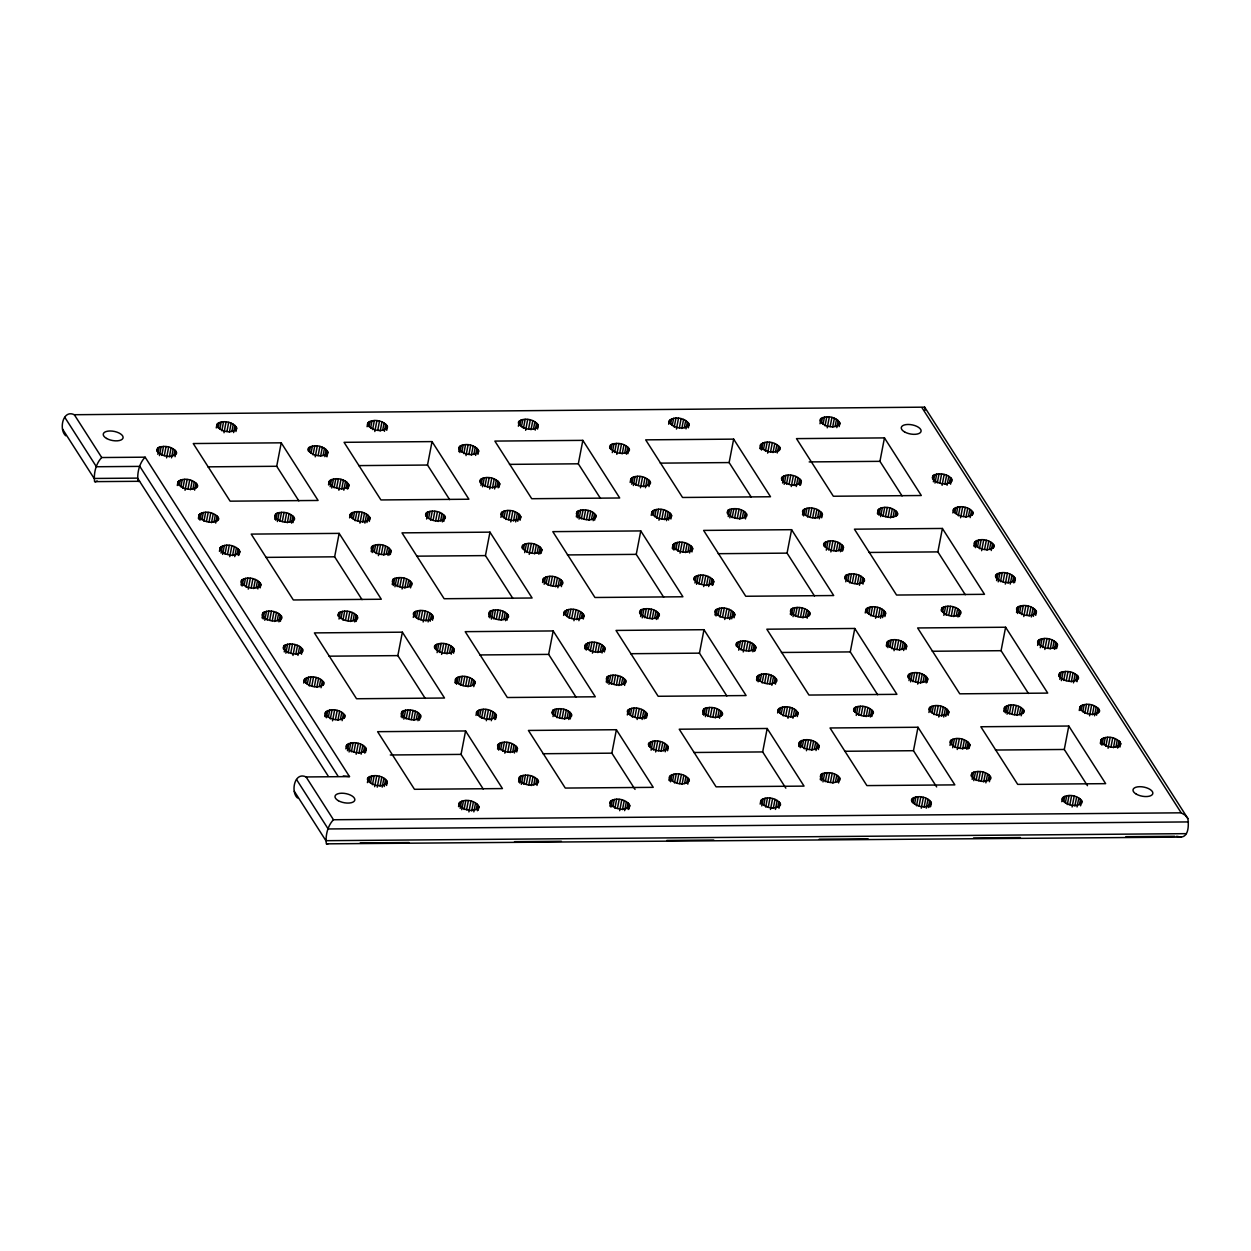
<?xml version="1.0" encoding="UTF-8"?>
<svg xmlns="http://www.w3.org/2000/svg" width="1251" height="1251" viewBox="0 0 1251 1251"><rect width="100%" height="100%" fill="white"/><g stroke="black" fill="none" stroke-linecap="round" stroke-linejoin="round"><path stroke-width="1.5" d="M1187.887 818.561L1185.229 815.23L1181.179 812.822L333.47 819.749C327.543 825.754 325.276 835.965 326.339 843.846L1181.007 837.107C1189.06 836.434 1188.7 824.565 1187.887 818.561L924.661 407.154L74.325 414.722C62.613 409.093 58.75 429.875 65.771 435.77M139.58 481.291L94.591 481.635C93.528 473.738 95.795 463.542 101.722 457.538L145.132 457.178L349.498 776.59L306.088 776.949C294.376 771.304 290.498 792.102 297.519 797.982M925.099 410.312L924.661 407.154M178.002 481.885L177.814 483.089C181.129 489.313 192.247 491.534 197.486 486.686L197.658 485.497C194.343 479.258 183.24 477.038 178.002 481.885L177.298 485.497M199.065 514.818L198.893 516.022C202.209 522.246 213.311 524.466 218.55 519.618L218.737 518.43C215.422 512.191 204.304 509.97 199.065 514.818L198.377 518.43M216.97 424.324L216.783 425.528C220.098 431.751 231.216 433.972 236.455 429.124L236.627 427.936C233.311 421.696 222.193 419.476 216.97 424.324L216.267 427.936M220.129 547.75L219.957 548.939C223.272 555.178 234.375 557.399 239.613 552.551L239.801 551.347C236.486 545.123 225.368 542.903 220.129 547.75L219.441 551.347M260.865 584.28L260.693 585.484C255.454 590.331 244.336 588.111 241.021 581.871L241.208 580.667C246.431 575.82 257.55 578.04 260.865 584.28L260.177 587.892M327.84 452.002L327.653 453.206C322.414 458.054 311.311 455.833 307.996 449.594L308.168 448.405C313.407 443.558 324.525 445.778 327.84 452.002L326.964 456.818M329.232 481.338L329.06 482.526C332.375 488.766 343.478 490.986 348.716 486.139L348.904 484.935C345.589 478.711 334.47 476.49 329.232 481.338L328.544 484.935M304.4 679.465L304.228 680.653C307.543 686.893 318.661 689.113 323.9 684.266L324.072 683.062C320.756 676.838 309.638 674.617 304.4 679.465L303.712 683.062M350.311 514.255L350.124 515.459C353.439 521.698 364.557 523.919 369.796 519.071L369.968 517.867C366.652 511.628 355.534 509.407 350.311 514.255L349.608 517.867M367.778 423.088L367.591 424.292C370.906 430.516 382.024 432.737 387.263 427.889L387.435 426.7C384.12 420.461 373.001 418.241 367.778 423.088L367.075 426.7M325.479 712.382L325.291 713.586C328.606 719.825 339.725 722.046 344.963 717.198L345.135 715.994C341.82 709.755 330.717 707.534 325.479 712.382L324.775 715.994M346.543 745.315L346.371 746.519C349.686 752.742 360.788 754.963 366.027 750.131L366.215 748.927C362.899 742.687 351.781 740.467 346.543 745.315L345.855 748.927M391.031 550.8L390.859 551.988C385.621 556.836 374.502 554.615 371.187 548.391L371.375 547.187C376.614 542.34 387.716 544.56 391.031 550.8L390.343 554.396M387.278 781.859L387.091 783.048C381.852 787.895 370.749 785.675 367.434 779.451L367.606 778.247C372.845 773.399 383.963 775.62 387.278 781.859L386.575 785.456M433.174 616.649L433.002 617.853C427.764 622.701 416.646 620.48 413.33 614.241L413.502 613.053C418.741 608.205 429.859 610.425 433.174 616.649L432.486 620.261M478.633 450.782L478.461 451.971C473.222 456.818 462.104 454.598 458.789 448.374L458.976 447.17C464.215 442.322 475.317 444.543 478.633 450.782L477.945 454.379M454.238 649.582L454.066 650.786C448.828 655.633 437.709 653.413 434.394 647.174L434.582 645.969C439.82 641.122 450.923 643.342 454.238 649.582L453.55 653.194M455.645 678.902L455.473 680.106C458.789 686.33 469.891 688.55 475.13 683.703L475.317 682.514C472.002 676.275 460.884 674.054 455.645 678.902L454.957 682.514M499.712 483.699L499.524 484.903C494.286 489.751 483.183 487.53 479.868 481.291L480.04 480.103C485.279 475.255 496.397 477.475 499.712 483.699L499.008 487.311M459.242 803.001L459.07 804.205C462.385 810.429 473.504 812.65 478.726 807.802L478.914 806.614C475.599 800.374 464.481 798.154 459.242 803.001L458.554 806.614M476.709 711.835L476.537 713.039C479.852 719.262 490.955 721.483 496.194 716.635L496.381 715.447C493.066 709.208 481.948 706.987 476.709 711.835L476.021 715.431M520.776 516.632L520.604 517.836C515.365 522.683 504.247 520.463 500.932 514.224L501.104 513.035C506.342 508.187 517.461 510.408 520.776 516.632L520.088 520.244M538.243 425.465L538.055 426.669C532.832 431.517 521.714 429.296 518.399 423.057L518.571 421.853C523.809 417.005 534.928 419.226 538.243 425.465L537.555 429.077M541.839 549.564L541.667 550.768C536.429 555.616 525.311 553.395 521.995 547.156L522.183 545.952C527.422 541.104 538.524 543.325 541.839 549.564L541.151 553.177M517.445 748.364L517.273 749.568C512.034 754.416 500.916 752.195 497.601 745.956L497.789 744.767C503.011 739.92 514.13 742.14 517.445 748.364L516.757 751.976M543.247 578.885L543.075 580.089C546.39 586.312 557.493 588.533 562.731 583.685L562.919 582.497C559.604 576.258 548.485 574.037 543.247 578.885L542.559 582.497M564.31 611.817L564.138 613.006C567.454 619.245 578.572 621.466 583.795 616.618L583.982 615.414C580.667 609.19 569.549 606.97 564.31 611.817L563.622 615.414M585.39 644.75L585.202 645.938C588.517 652.178 599.636 654.398 604.874 649.55L605.046 648.346C601.731 642.123 590.628 639.902 585.39 644.75L584.686 648.346M630.848 478.867L630.676 480.071C633.991 486.295 645.094 488.515 650.332 483.668L650.52 482.479C647.205 476.24 636.087 474.02 630.848 478.867L630.16 482.479M651.912 511.8L651.74 512.988C655.055 519.228 666.173 521.448 671.396 516.6L671.584 515.396C668.269 509.173 657.15 506.952 651.912 511.8L651.224 515.396M669.379 420.633L669.207 421.822C672.522 428.061 683.64 430.281 688.863 425.434L689.051 424.23C685.736 418.006 674.617 415.785 669.379 420.633L668.691 424.23M629.722 805.378L629.534 806.582C624.296 811.43 613.193 809.209 609.878 802.97L610.05 801.766C615.289 796.918 626.407 799.139 629.722 805.378L629.018 808.99M647.189 714.212L647.002 715.4C641.763 720.248 630.66 718.027 627.345 711.803L627.517 710.599C632.756 705.752 643.874 707.972 647.189 714.212L646.486 717.808M672.991 544.717L672.803 545.921C676.119 552.16 687.237 554.381 692.475 549.533L692.647 548.329C689.332 542.105 678.23 539.885 672.991 544.717L672.287 548.329M668.253 747.128L668.081 748.333C662.842 753.18 651.724 750.96 648.409 744.72L648.581 743.532C653.82 738.684 664.938 740.905 668.253 747.128L667.565 750.741M669.66 776.464L669.473 777.653C672.788 783.892 683.906 786.113 689.145 781.265L689.317 780.061C686.001 773.837 674.899 771.617 669.66 776.464L668.957 780.061M713.727 581.262L713.539 582.466C708.301 587.313 697.182 585.077 693.867 578.853L694.055 577.649C699.293 572.802 710.412 575.022 713.727 581.262L713.023 584.874M734.79 614.194L734.603 615.383C729.364 620.23 718.262 618.01 714.947 611.786L715.119 610.582C720.357 605.734 731.475 607.955 734.79 614.194L734.087 617.791M760.592 444.699L760.405 445.903C763.72 452.143 774.838 454.363 780.077 449.516L780.249 448.311C776.934 442.088 765.831 439.852 760.592 444.699L759.889 448.311M755.854 647.111L755.682 648.315C750.444 653.163 739.325 650.942 736.01 644.703L736.198 643.514C741.421 638.667 752.539 640.887 755.854 647.111L755.166 650.723M757.262 676.447L757.074 677.635C760.389 683.875 771.507 686.095 776.746 681.248L776.918 680.044C773.603 673.82 762.5 671.599 757.262 676.447L756.558 680.044M801.328 481.244L801.14 482.448C795.902 487.28 784.799 485.06 781.484 478.836L781.656 477.632C786.895 472.784 798.013 475.005 801.328 481.244L800.624 484.841M760.858 800.531L760.686 801.735C764.001 807.974 775.104 810.195 780.343 805.347L780.53 804.143C777.215 797.919 766.097 795.699 760.858 800.531L760.17 804.143M778.325 709.364L778.153 710.568C781.468 716.807 792.571 719.028 797.81 714.18L797.997 712.976C794.682 706.737 783.564 704.516 778.325 709.364L777.637 712.976M822.392 514.177L822.204 515.365C816.981 520.213 805.863 517.992 802.548 511.768L802.72 510.564C807.958 505.717 819.077 507.937 822.392 514.177L821.688 517.773M839.859 422.994L839.671 424.198C834.433 429.046 823.33 426.826 820.015 420.586L820.187 419.398C825.425 414.55 836.544 416.771 839.859 422.994L839.155 426.607M799.389 742.296L799.217 743.501C802.532 749.724 813.65 751.945 818.873 747.097L819.061 745.909C815.746 739.669 804.628 737.449 799.389 742.296L798.701 745.909M843.455 547.094L843.283 548.298C838.045 553.145 826.927 550.925 823.611 544.685L823.799 543.497C829.022 538.649 840.14 540.87 843.455 547.094L842.767 550.706M878.124 509.955L877.952 511.143C881.267 517.382 892.37 519.603 897.608 514.755L897.796 513.551C894.481 507.327 883.362 505.107 878.124 509.955L877.436 513.551M865.927 609.346L865.755 610.551C869.07 616.774 880.172 618.995 885.411 614.163L885.599 612.959C882.283 606.719 871.165 604.499 865.927 609.346L865.239 612.959M886.99 642.279L886.818 643.483C890.133 649.707 901.252 651.927 906.49 647.08L906.662 645.891C903.347 639.652 892.229 637.431 886.99 642.279L886.302 645.891M927.726 678.808L927.554 680.012C922.315 684.86 911.197 682.639 907.882 676.4L908.07 675.212C913.308 670.364 924.411 672.585 927.726 678.808L927.038 682.42M953.528 509.329L953.356 510.533C956.671 516.757 967.774 518.977 973.012 514.13L973.2 512.941C969.885 506.702 958.766 504.481 953.528 509.329L952.84 512.941M931.338 802.907L931.151 804.112C925.912 808.959 914.809 806.739 911.494 800.499L911.666 799.311C916.905 794.463 928.023 796.684 931.338 802.907L930.635 806.52M948.805 711.741L948.618 712.945C943.379 717.793 932.276 715.572 928.961 709.333L929.133 708.129C934.372 703.297 945.49 705.517 948.805 711.741L948.102 715.353M974.607 542.262L974.42 543.466C977.735 549.689 988.853 551.91 994.092 547.062L994.264 545.874C990.948 539.634 979.83 537.414 974.607 542.262L973.903 545.874M969.869 744.673L969.681 745.877C964.443 750.725 953.34 748.489 950.025 742.265L950.197 741.061C955.436 736.213 966.554 738.434 969.869 744.673L969.165 748.286M1015.327 578.791L1015.155 579.995C1009.917 584.842 998.798 582.622 995.483 576.383L995.671 575.194C1000.909 570.347 1012.012 572.567 1015.327 578.791L1014.639 582.403M1004.537 707.519L1004.35 708.723C1007.665 714.947 1018.783 717.167 1024.022 712.319L1024.209 711.131C1020.894 704.892 1009.776 702.671 1004.537 707.519L1003.849 711.131M1036.407 611.723L1036.219 612.927C1030.98 617.775 1019.878 615.555 1016.563 609.315L1016.735 608.111C1021.973 603.263 1033.091 605.484 1036.407 611.723L1035.703 615.336M1057.47 644.656L1057.283 645.844C1052.06 650.692 1040.941 648.471 1037.626 642.248L1037.798 641.044C1043.037 636.196 1054.155 638.417 1057.47 644.656L1056.767 648.253M1062.474 798.075L1062.302 799.28C1065.617 805.503 1076.72 807.724 1081.959 802.876L1082.146 801.688C1078.831 795.448 1067.713 793.228 1062.474 798.075L1061.786 801.688M1079.941 706.909L1079.754 708.097C1083.069 714.337 1094.187 716.557 1099.426 711.71L1099.598 710.505C1096.283 704.282 1085.18 702.061 1079.941 706.909L1079.253 710.505M1101.005 739.826L1100.833 741.03C1104.148 747.269 1115.251 749.49 1120.489 744.642L1120.677 743.438C1117.362 737.214 1106.244 734.978 1101.005 739.826L1100.317 743.438M157.079 451.533L157.767 447.921C163.693 444.934 173.342 446.388 176.594 452.565L176.422 453.769C171.184 458.617 160.065 456.396 156.75 450.157L157.767 447.921M157.829 454.332L159.221 447.123M159.44 455.63L161.176 446.607M161.77 455.442L163.506 446.419M164.319 455.583L166.055 446.576M166.571 457.866L168.65 447.045M169.37 456.834L171.106 447.811M171.512 457.835L173.248 448.828M173.92 455.427L174.952 450.016M175.062 456.693L176.094 451.283M178.142 484.465L178.846 480.853M179.253 485.466L180.285 480.056M180.863 486.748L182.255 479.54M182.849 488.375L184.585 479.352M185.039 490.314L187.134 479.493M187.978 488.985L189.714 479.977M190.433 489.766L192.169 480.744M192.935 488.969L194.327 481.76M194.64 490.157L196.032 482.933M196.47 487.827L197.173 484.215M198.862 519.196L199.91 513.786M217.111 426.888L217.815 423.291M199.972 520.197L201.364 512.973M218.221 427.889L219.253 422.478M201.927 519.681L203.319 512.472M219.832 429.187L221.208 421.978M203.913 521.292L205.649 512.284M221.818 430.797L223.554 421.79M206.462 521.448L208.198 512.425M224.007 432.752L226.087 421.931M209.042 521.917L210.778 512.91M226.947 431.423L228.683 422.416M211.497 522.683L213.233 513.676M229.402 432.189L231.138 423.182M213.999 521.902L215.391 514.677M231.904 431.407L233.296 424.183M215.704 523.074L217.095 515.865M233.609 432.58L235 425.371M217.533 520.744L218.237 517.148M235.438 430.25L236.126 426.654M235.939 431.532L236.627 427.936M220.285 550.315L220.974 546.703M221.036 553.13L222.428 545.905M222.647 554.412L224.382 545.389M224.977 554.224L226.712 545.201M227.526 554.381L229.261 545.358M229.762 556.648L231.857 545.827M232.577 555.616L234.312 546.593M234.719 556.632L236.455 547.61M237.127 554.209L238.159 548.798M238.253 555.475L239.301 550.065M239.097 554.959L239.801 551.347M241.005 585.046L242.053 579.635M242.1 586.047L243.492 578.838M244.07 585.546L245.446 578.322M246.056 587.157L247.792 578.134M248.245 589.112L250.325 578.29M251.185 587.782L252.921 578.76M298.833 500.853L276.706 466.279L281.225 442.823L193.248 443.542L230.121 501.166L318.098 500.463L281.225 442.823M253.64 588.549L255.376 579.526M256.142 587.751L257.534 580.542M257.847 588.94L259.238 581.731M259.676 586.61L260.364 582.997M274.704 519.243L275.752 513.848C281.663 510.846 291.327 512.3 294.564 518.477L294.392 519.681C289.153 524.529 278.035 522.308 274.72 516.069L275.752 513.848M275.799 520.26L277.19 513.035M277.409 521.542L279.145 512.535M279.755 521.354L281.491 512.347M262.069 617.978L263.117 612.568C269.028 609.581 278.692 611.035 281.928 617.212L281.756 618.401C276.518 623.248 265.4 621.028 262.084 614.804L263.117 612.568M263.179 618.979L264.571 611.77M282.288 521.511L284.024 512.488M264.79 620.277L266.526 611.254M284.884 521.98L286.62 512.957M267.12 620.089L268.856 611.067M287.339 522.746L289.075 513.739M269.669 620.23L271.404 611.207M289.841 521.948L291.233 514.74M272.249 620.699L273.985 611.692M291.546 523.137L292.937 515.928M293.031 522.605L294.063 517.195M274.704 621.481L276.44 612.458M308.325 450.97L309.013 447.373M309.419 451.971L310.467 446.56M277.206 620.684L278.598 613.475M311.03 453.269L312.422 446.06M278.91 621.872L280.302 614.648M280.396 621.34L281.444 615.93M313.016 454.879L314.752 445.872M315.221 456.834L317.301 446.013M318.145 455.505L319.881 446.482M283.492 649.097L284.18 645.5C290.107 642.514 299.755 643.952 303.008 650.145L302.82 651.333C297.582 656.181 286.479 653.96 283.164 647.737L284.18 645.5M320.6 456.271L322.336 447.264M284.243 651.912L285.635 644.687M323.102 455.489L324.494 448.265M285.853 653.194L287.589 644.187M324.807 456.662L326.198 449.453M288.183 653.006L289.919 643.999M326.292 456.146L327.34 450.735M290.732 653.163L292.468 644.14M292.969 655.446L295.064 644.625M295.768 654.398L297.519 645.391M329.388 483.902L330.076 480.29M330.139 486.702L331.531 479.493M297.926 655.415L299.661 646.392M331.75 487.999L333.485 478.977M300.318 652.991L301.366 647.58M301.46 654.273L302.507 648.862M334.08 487.812L335.815 478.789M336.628 487.953L338.364 478.945M338.865 490.236L340.96 479.414M304.556 682.03L305.244 678.417M341.679 489.204L343.415 480.181M305.651 683.03L306.698 677.62M343.822 490.22L345.557 481.197M307.261 684.328L308.653 677.119M346.23 487.796L347.262 482.386M309.247 685.939L310.983 676.916M347.356 489.063L348.404 483.652M362.039 599.636L334.642 556.82L339.162 533.379L251.201 534.099L293.328 599.964L381.305 599.245L339.162 533.379M348.2 488.547L348.904 484.935M311.796 686.095L313.532 677.072M314.392 686.564L316.128 677.542M316.847 687.331L318.583 678.308M350.452 516.835L351.156 513.223M367.919 425.668L368.607 422.056M351.562 517.836L352.594 512.425M369.029 426.669L370.061 421.259M319.349 686.533L320.725 679.324M353.173 519.118L354.549 511.909M370.64 427.951L372.016 420.743M321.054 687.722L322.43 680.513M322.883 685.392L323.571 681.779M372.61 429.578L374.346 420.555M355.143 520.744L356.895 511.722M338.255 616.227L338.943 612.63C344.869 609.644 354.518 611.082 357.77 617.275L357.598 618.463C352.36 623.311 341.242 621.09 337.926 614.866L338.943 612.63M357.692 520.885L359.428 511.878M374.815 431.517L376.895 420.696M339.005 619.042L340.397 611.833M340.96 618.526L342.352 611.317M359.944 523.168L362.024 512.347M377.755 430.188L379.491 421.18M342.946 620.136L344.682 611.129M325.276 716.76L326.323 711.35M362.743 522.136L364.479 513.113M380.21 430.97L381.946 421.947M326.386 717.761L327.762 710.552M345.495 620.293L347.231 611.27M364.901 523.137L366.637 514.13M382.712 430.172L384.088 422.963M328.341 717.261L329.732 710.036M348.091 620.762L349.827 611.755M366.95 522.527L368.341 515.303M384.417 431.36L385.793 424.136M330.327 718.872L332.062 709.849M368.779 520.197L369.467 516.585M386.246 429.015L386.934 425.418M369.28 521.479L369.968 517.867M386.747 430.297L387.435 426.7M350.546 621.528L352.282 612.521M332.516 720.826L334.611 710.005M353.048 620.746L354.424 613.522M335.456 719.497L337.191 710.474M354.752 621.919L356.128 614.71M356.238 621.403L357.27 615.992M337.911 720.263L339.647 711.24M371.172 551.566L372.219 546.155M372.282 552.567L373.674 545.358M340.413 719.466L341.804 712.257M374.237 552.051L375.628 544.842M342.117 720.654L343.509 713.445M343.947 718.324L344.651 714.712M376.223 553.661L377.958 544.654M378.412 555.616L380.507 544.795M381.352 554.287L383.087 545.28M346.699 747.895L347.387 744.282M383.807 555.069L385.543 546.046M347.45 750.694L348.841 743.485M386.309 554.271L387.701 547.062M349.06 751.992L350.796 742.969M388.013 555.46L389.405 548.235M351.39 751.804L353.126 742.781M389.499 554.928L390.547 549.517M353.939 751.945L355.675 742.922M356.175 754.228L358.255 743.407M358.974 753.196L360.71 744.173M392.235 584.498L393.283 579.088C399.21 576.101 408.858 577.54 412.111 583.717L411.923 584.921C406.684 589.768 395.582 587.548 392.267 581.324L393.283 579.088M393.346 585.499L394.737 578.275M361.132 754.197L362.868 745.189M394.956 586.782L396.692 577.774M363.525 751.773L364.573 746.362M364.666 753.055L365.714 747.645M397.286 586.594L399.022 577.587M365.511 752.523L366.215 748.927M399.835 586.75L401.571 577.727M402.071 589.018L404.167 578.197M449.641 499.618L427.514 465.044L432.033 441.603L344.056 442.322L380.929 499.947L468.906 499.227L432.033 441.603M367.419 782.626L368.451 777.215M404.871 587.986L406.606 578.978M368.857 781.812L369.905 776.418M407.373 587.204L408.764 579.979M370.468 783.11L371.86 775.901M409.421 586.578L410.469 581.168M372.454 784.721L374.19 775.714M410.563 587.861L411.61 582.45M425.246 698.418L397.849 655.618L402.369 632.177L314.392 632.897L356.535 698.746L444.512 698.027L402.369 632.177M425.856 516.21L426.544 512.613C432.471 509.626 442.119 511.065 445.372 517.257L445.2 518.446C439.961 523.293 428.843 521.073 425.528 514.849L426.544 512.613M374.659 786.676L376.739 775.855M426.607 519.024L427.998 511.815M428.577 518.508L429.953 511.299M377.239 787.16L379.334 776.339M430.547 520.119L432.283 511.112M380.054 786.113L381.79 777.106M413.315 617.415L414.347 612.005M433.096 520.275L434.832 511.252M414.753 616.618L415.801 611.207M382.196 787.129L383.932 778.106M416.364 617.916L417.756 610.691M384.245 786.504L385.636 779.295M435.692 520.744L437.428 511.737M386.09 784.174L386.778 780.577M418.35 619.526L420.086 610.504M438.147 521.511L439.883 512.503M401.118 716.823L402.15 711.412C408.076 708.426 417.725 709.88 420.977 716.057L420.789 717.261C415.567 722.108 404.448 719.888 401.133 713.649L402.15 711.412M420.899 619.667L422.635 610.66M402.212 717.824L403.604 710.615M440.649 520.729L442.041 513.504M403.823 719.122L405.559 710.099M423.151 621.95L425.231 611.129M442.354 521.902L443.73 514.693M443.839 521.386L444.871 515.975M406.153 718.934L407.889 709.911M425.95 620.918L427.686 611.895M458.773 451.548L459.821 446.138M408.702 719.075L410.437 710.068M459.883 452.549L461.275 445.34M428.092 621.935L429.828 612.912M461.838 452.033L463.23 444.824M411.298 719.56L413.033 710.537M430.156 621.309L431.532 614.1M431.986 618.979L432.674 615.367M463.824 453.644L465.56 444.637M413.753 720.326L415.488 711.303M466.029 455.599L468.109 444.777M416.239 719.528L417.631 712.319M468.953 454.269L470.689 445.262M417.943 720.717L419.335 713.492M419.429 720.185L420.477 714.774M471.408 455.036L473.144 446.028M434.722 648.55L435.426 644.937M435.833 649.55L436.865 644.14M473.91 454.254L475.302 447.029M437.099 652.647L438.835 643.624M475.615 455.427L477.006 448.218M477.444 453.097L478.148 449.5M439.429 652.459L441.165 643.436M441.619 654.414L443.714 643.593M444.558 653.085L446.294 644.062M447.014 653.851L448.749 644.828M480.196 482.667L480.884 479.07M480.947 485.482L482.339 478.257M449.516 653.053L450.907 645.844M482.558 486.764L484.293 477.757M451.22 654.242L452.612 647.017M453.05 651.912L453.753 648.299M484.888 486.576L486.623 477.569M487.437 486.733L489.172 477.71M489.673 489L491.768 478.179M492.487 487.968L494.223 478.961M455.442 683.281L456.49 677.87M456.552 684.281L457.944 677.072M494.63 488.985L496.366 479.962M458.507 683.765L459.899 676.556M497.038 486.561L498.07 481.15M498.164 487.827L499.212 482.433M460.493 685.392L462.229 676.369M512.847 598.4L485.451 555.6L489.97 532.144L401.993 532.863L444.136 598.729L532.113 598.009L489.97 532.144M463.042 685.532L464.778 676.51M465.622 686.001L467.358 676.994M468.077 686.783L469.813 677.761M500.916 517.398L501.948 511.987M518.383 426.231L519.415 420.821M502.37 516.6L503.402 511.19M519.822 425.434L520.869 420.023M470.579 685.986L471.971 678.777M503.965 517.898L505.357 510.674M521.432 426.716L522.824 419.507M472.628 685.36L473.676 679.95M523.418 428.342L525.154 419.32M473.769 686.643L474.817 681.232M505.951 519.509L507.687 510.486M483.183 788.974L461.056 754.4L465.575 730.959L377.599 731.679L414.472 789.303L502.449 788.583L465.575 730.959M488.719 616.806L489.751 611.395C495.677 608.408 505.326 609.862 508.578 616.039L508.391 617.243C503.168 622.075 492.05 619.855 488.734 613.631L489.751 611.395M525.623 430.297L527.703 419.476M489.813 617.806L491.205 610.597M508.5 519.65L510.236 510.643M491.424 619.104L493.16 610.081M528.563 428.968L530.299 419.945M510.752 521.933L512.832 511.112M493.754 618.917L495.49 609.894M513.551 520.901L515.287 511.878M531.018 429.734L532.754 420.711M459.398 805.581L460.087 801.969M476.866 714.399L477.554 710.803M477.96 715.4L479.008 709.989M496.303 619.057L498.039 610.035M460.149 808.381L461.541 801.172M515.693 521.917L517.429 512.894M533.52 428.937L534.896 421.728M461.76 809.678L463.495 800.656M479.571 716.698L480.963 709.489M535.225 430.125L536.601 422.901M498.899 619.526L500.635 610.519M517.758 521.292L519.134 514.083M537.054 427.795L537.742 424.183M519.587 518.962L520.275 515.349M464.09 809.475L465.825 800.468M481.557 718.309L483.293 709.301M501.354 620.308L503.09 611.286M466.639 809.632L468.374 800.609M484.106 718.465L485.841 709.442M503.856 619.511L505.232 612.302M468.89 811.915L470.97 801.093M486.342 720.732L488.437 709.927M505.56 620.699L506.936 613.475M507.046 620.168L508.078 614.757M471.69 810.883L473.425 801.86M489.157 719.7L490.892 710.693M522.324 548.532L523.027 544.92M523.434 549.533L524.466 544.122M473.832 811.883L475.568 802.876M491.299 720.717L493.035 711.694M524.701 552.629L526.436 543.606M476.24 809.46L477.272 804.049M493.707 718.293L494.739 712.882M477.382 810.742L478.414 805.331M494.833 719.575L495.881 714.165M527.031 552.442L528.766 543.419M478.21 810.21L478.914 806.614M495.677 719.044L496.381 715.447M529.22 554.396L531.315 543.575M532.16 553.067L533.896 544.044M534.615 553.833L536.351 544.81M497.585 749.13L498.633 743.72M498.68 750.131L500.072 742.922M537.117 553.036L538.509 545.827M500.65 749.63L502.026 742.406M538.821 554.224L540.213 547M540.307 553.693L541.355 548.282M502.621 751.241L504.372 742.218M504.825 753.196L506.905 742.375M507.765 751.867L509.501 742.844M510.22 752.633L511.956 743.61M543.403 581.449L544.091 577.853M544.154 584.264L545.545 577.055M512.722 751.835L514.114 744.626M546.108 583.748L547.5 576.539M514.427 753.024L515.819 745.815M516.256 750.694L516.944 747.082M548.094 585.359L549.83 576.351M550.643 585.515L552.379 576.492M553.223 585.984L554.959 576.977M600.449 498.383L578.322 463.808L582.841 440.368L494.864 441.087L531.738 498.711L619.714 497.992L582.841 440.368M555.679 586.75L557.414 577.743M518.649 782.063L519.697 776.652C525.608 773.665 535.272 775.12 538.509 781.296L538.337 782.5C533.098 787.348 521.98 785.128 518.665 778.888L519.697 776.652M519.759 783.063L521.151 775.855M557.837 587.767L559.572 578.76M521.37 784.361L523.106 775.339M560.229 585.343L561.277 579.932M561.371 586.625L562.418 581.215M523.7 784.174L525.436 775.151M576.054 697.182L548.657 654.382L553.177 630.942L465.2 631.661L507.343 697.511L595.304 696.791L553.177 630.942M576.32 516.788L577.352 511.378C583.279 508.391 592.927 509.845 596.18 516.022L596.008 517.21C590.769 522.058 579.651 519.837 576.336 513.614L577.352 511.378M526.249 784.314L527.985 775.307M577.415 517.789L578.806 510.58M579.025 519.087L580.761 510.064M528.829 784.799L530.565 775.776M581.355 518.899L583.091 509.876M531.284 785.565L533.02 776.543M564.467 614.382L565.155 610.785M583.904 519.04L585.64 510.017M565.561 615.383L566.609 609.972M533.786 784.768L535.178 777.559M567.172 616.68L568.564 609.472M586.5 519.509L588.236 510.502M535.835 784.142L536.882 778.747M536.976 785.425L538.024 780.014M569.158 618.291L570.894 609.284M588.955 520.291L590.691 511.268M552.27 713.789L552.958 710.177C558.884 707.19 568.533 708.645 571.785 714.821L571.598 716.025C566.359 720.873 555.256 718.653 551.941 712.413L552.958 710.177M571.707 618.447L573.443 609.425M553.02 716.588L554.412 709.38M591.457 519.493L592.833 512.284M554.975 716.088L556.367 708.864M573.943 620.715L576.039 609.894M593.162 520.682L594.538 513.457M594.647 520.15L595.679 514.74M556.961 717.699L558.697 708.676M576.758 619.683L578.494 610.676M609.925 448.515L610.629 444.903C616.54 441.916 626.204 443.37 629.441 449.547L629.269 450.751C624.03 455.599 612.912 453.362 609.597 447.139L610.629 444.903M611.035 449.516L612.067 444.105M559.51 717.839L561.246 708.832M578.9 620.699L580.636 611.676M612.302 452.612L614.038 443.589M581.308 618.275L582.34 612.865M562.106 718.324L563.841 709.301M582.794 617.744L583.482 614.147M614.632 452.424L616.368 443.401M583.279 619.026L583.982 615.414M564.561 719.09L566.296 710.068M616.821 454.363L618.917 443.558M567.047 718.293L568.439 711.084M619.761 453.034L621.497 444.027M568.752 719.481L570.143 712.272M570.237 718.95L571.285 713.539M622.216 453.816L623.952 444.793M585.187 649.113L586.234 643.702M586.281 650.113L587.673 642.905M624.718 453.018L626.11 445.809M588.251 649.613L589.628 642.389M626.423 454.207L627.814 446.982M627.908 453.675L628.956 448.265M590.237 651.224L591.973 642.201M592.427 653.178L594.506 642.357M595.367 651.849L597.102 642.826M597.822 652.615L599.557 643.593M631.004 481.432L631.692 477.835M631.755 484.246L633.147 477.038M600.324 651.818L601.715 644.609M633.366 485.529L635.101 476.522M602.028 653.006L603.42 645.797M603.858 650.676L604.546 647.064M635.696 485.341L637.431 476.334M604.358 651.959L605.046 648.346M638.245 485.497L639.98 476.475M640.481 487.781L642.576 476.959M643.28 486.733L645.016 477.726M606.25 682.045L607.298 676.635C613.209 673.648 622.873 675.102 626.11 681.279L625.938 682.483C620.699 687.331 609.581 685.11 606.266 678.871L607.298 676.635M607.361 683.046L608.752 675.837M645.438 487.749L647.174 478.726M608.971 684.344L610.707 675.321M647.83 485.325L648.878 479.915M648.972 486.608L650.02 481.197M611.301 684.156L613.037 675.133M663.655 597.165L636.259 554.365L640.778 530.924L552.801 531.644L594.944 597.493L682.921 596.774L640.778 530.924M613.85 684.297L615.586 675.29M616.43 684.782L618.166 675.759M618.885 685.548L620.621 676.525M669.535 423.198L670.223 419.585M652.068 514.364L652.756 510.768M653.163 515.365L654.21 509.955M670.63 424.198L671.678 418.788M621.387 684.75L622.779 677.542M654.773 516.663L656.165 509.454M672.24 425.496L673.632 418.272M623.436 684.125L624.484 678.714M624.577 685.407L625.625 679.997M656.759 518.274L658.495 509.266M674.226 427.107L675.962 418.084M635.039 789.397L611.864 753.165L616.383 729.724L528.407 730.443L565.28 788.067L653.241 787.348L616.383 729.724M639.871 613.772L640.559 610.16C646.486 607.173 656.134 608.627 659.386 614.804L659.199 616.008C653.96 620.856 642.858 618.635 639.542 612.396L640.559 610.16M676.431 429.062L678.511 418.241M658.964 520.228L661.044 509.407M640.621 616.571L642.013 609.362M642.232 617.869L643.968 608.846M661.904 518.899L663.64 509.876M679.371 427.733L681.107 418.71M644.562 617.681L646.298 608.658M681.826 428.499L683.562 419.476M664.359 519.665L666.095 510.658M609.862 806.144L610.895 800.734M627.33 714.978L628.362 709.567M647.111 617.822L648.847 608.815M610.957 807.145L612.349 799.936M628.768 714.18L629.816 708.77M684.313 427.701L685.704 420.492M666.502 520.682L668.237 511.659M612.912 806.629L614.304 799.42M630.379 715.463L631.771 708.254M649.707 618.307L651.443 609.284M668.566 520.056L669.942 512.847M686.017 428.89L687.409 421.681M670.395 517.726L671.083 514.114M687.862 426.56L688.55 422.947M632.365 717.073L634.101 708.066M614.898 808.255L616.634 799.233M670.896 519.009L671.584 515.396M688.347 427.842L689.051 424.23M652.162 619.073L653.898 610.05M634.914 717.23L636.65 708.207M617.447 808.396L619.182 799.389M654.648 618.275L656.04 611.067M637.15 719.513L639.245 708.692M656.353 619.464L657.745 612.255M619.683 810.679L621.778 799.858M657.838 618.932L658.886 613.522M622.498 809.647L624.233 800.624M639.965 718.481L641.7 709.458M672.788 549.095L673.836 543.685M673.898 550.096L675.274 542.887M624.64 810.648L626.376 801.641M642.107 719.481L643.843 710.474M675.853 549.596L677.244 542.371M644.156 718.872L645.547 711.647M627.048 808.224L628.08 802.814M645.641 718.34L646.689 712.929M677.839 551.206L679.574 542.183M628.174 809.506L629.222 804.096M680.028 553.161L682.123 542.34M682.968 551.832L684.704 542.809M685.423 552.598L687.159 543.575M648.737 746.096L649.425 742.5M649.848 747.097L650.88 741.687M687.925 551.8L689.317 544.592M651.099 750.193L652.834 741.186M689.629 552.989L691.021 545.78M691.459 550.659L692.147 547.047M653.429 750.006L655.164 740.999M691.959 551.941L692.647 548.329M655.633 751.96L657.713 741.139M658.573 750.631L660.309 741.608M661.028 751.398L662.764 742.39M694.196 580.229L694.899 576.617M694.962 583.029L696.354 575.82M663.53 750.616L664.906 743.391M696.572 584.326L698.308 575.304M665.235 751.788L666.611 744.58M667.064 749.458L667.753 745.862M698.902 584.139L700.638 575.116M701.451 584.28L703.187 575.272M703.688 586.563L705.767 575.741M751.257 497.147L729.13 462.573L733.649 439.132L645.672 439.852L682.546 497.476L770.522 496.756L733.649 439.132M706.487 585.531L708.222 576.508M669.457 780.827L670.505 775.417M670.567 781.828L671.943 774.619M708.645 586.531L710.38 577.524M672.522 781.328L673.914 774.103M711.037 584.108L712.085 578.697M712.179 585.39L713.226 579.979M674.508 782.938L676.244 773.916M726.862 695.963L699.465 653.147L703.985 629.706L616.008 630.426L658.151 696.275L746.112 695.556L703.985 629.706M727.472 513.754L728.16 510.142C734.087 507.155 743.735 508.61 746.988 514.786L746.8 515.991C741.577 520.838 730.459 518.618 727.144 512.378L728.16 510.142M728.223 516.554L729.614 509.345M677.057 783.079L678.793 774.072M729.833 517.851L731.569 508.829M679.637 783.564L681.373 774.541M732.163 517.664L733.899 508.641M682.092 784.33L683.828 775.307M714.931 614.96L715.963 609.55M734.712 517.805L736.448 508.797M716.025 615.961L717.417 608.752M684.594 783.533L685.986 776.324M717.98 615.445L719.372 608.236M737.308 518.289L739.044 509.266M686.643 782.923L687.69 777.512M687.784 784.189L688.832 778.779M719.966 617.056L721.702 608.049M739.763 519.056L741.499 510.033M702.718 714.352L703.766 708.942C709.692 705.955 719.341 707.409 722.593 713.586L722.406 714.79C717.167 719.638 706.064 717.417 702.749 711.178L703.766 708.942M703.828 715.369L705.22 708.144M722.515 617.212L724.251 608.189M742.265 518.258L743.641 511.049M705.439 716.651L707.175 707.628M724.751 619.495L726.847 608.674M744.314 517.633L745.346 512.222M745.455 518.915L746.487 513.504M707.769 716.463L709.505 707.44M727.566 618.447L729.302 609.44M760.389 449.078L761.437 443.667M761.499 450.079L762.875 442.87M710.318 716.62L712.054 707.597M729.708 619.464L731.444 610.441M763.454 449.578L764.846 442.354M712.914 717.089L714.649 708.066M731.757 618.838L733.149 611.63M733.602 616.508L734.29 612.912M765.44 451.189L767.176 442.166M715.353 717.855L717.089 708.832M767.629 453.143L769.725 442.322M717.855 717.058L719.247 709.849M770.569 451.814L772.305 442.791M719.56 718.246L720.951 711.037M721.405 715.916L722.093 712.304M773.024 452.581L774.76 443.558M736.339 646.079L737.027 642.482M737.449 647.08L738.481 641.669M775.526 451.783L776.918 444.574M738.7 650.176L740.436 641.169M777.231 452.971L778.622 445.763M779.06 450.641L779.764 447.029M741.03 649.988L742.766 640.981M743.235 651.943L745.315 641.122M746.175 650.614L747.91 641.591M748.63 651.38L750.365 642.373M781.812 480.212L782.5 476.6M782.563 483.011L783.955 475.802M751.132 650.598L752.523 643.374M784.174 484.309L785.909 475.286M752.836 651.771L754.212 644.562M754.322 651.239L755.354 645.829M786.504 484.121L788.239 475.099M789.053 484.262L790.788 475.239M791.289 486.545L793.369 475.724M794.088 485.513L795.824 476.49M757.058 680.81L758.106 675.399M758.169 681.811L759.545 674.602M796.246 486.514L797.982 477.507M760.123 681.31L761.515 674.086M798.638 484.09L799.686 478.68M799.78 485.372L800.828 479.962M762.109 682.921L763.845 673.898M814.464 595.945L787.067 553.13L791.586 529.689L703.609 530.408L745.752 596.258L833.713 595.539L791.586 529.689M764.658 683.062L766.394 674.054M767.238 683.546L768.974 674.524M769.693 684.313L771.429 675.29M802.532 514.943L803.564 509.532M819.999 423.761L821.031 418.366M821.438 422.963L822.486 417.553M803.627 515.944L805.018 508.735M771.851 685.329L773.587 676.306M823.049 424.261L824.44 417.052M805.581 515.428L806.973 508.219M774.244 682.905L775.292 677.495M775.385 684.172L776.433 678.761M807.567 517.038L809.303 508.031M825.034 425.872L826.77 416.864M785.847 788.161L762.672 751.929L767.191 728.489L679.215 729.208L716.088 786.832L804.049 786.113L767.191 728.489M790.335 614.335L791.367 608.924C797.294 605.937 806.942 607.392 810.195 613.569L810.007 614.773C804.768 619.62 793.666 617.4 790.351 611.16L791.367 608.924M810.116 517.195L811.852 508.172M827.239 427.826L829.319 417.005M791.43 615.336L792.821 608.127M793.04 616.634L794.776 607.611M812.712 517.664L814.448 508.657M830.179 426.497L831.915 417.474M795.37 616.446L797.106 607.423M815.167 518.43L816.903 509.423M832.634 427.263L834.37 418.256M778.482 711.944L779.17 708.332M761.015 803.111L761.703 799.498M797.919 616.602L799.655 607.579M761.765 805.91L763.157 798.701M779.576 712.945L780.624 707.534M817.654 517.648L819.045 510.424M835.121 426.466L836.512 419.257M763.72 805.409L765.112 798.185M781.187 714.227L782.579 707.018M800.515 617.071L802.251 608.049M819.358 518.821L820.75 511.612M836.825 427.654L838.217 420.445M821.203 516.491L821.891 512.894M838.67 425.324L839.358 421.712M765.706 807.02L767.442 797.997M783.173 715.853L784.909 706.831M802.97 617.838L804.706 608.815M785.722 715.994L787.458 706.987M768.255 807.161L769.99 798.154M805.456 617.04L806.848 609.831M807.161 618.229L808.553 611.02M770.491 809.444L772.586 798.623M787.958 718.277L790.038 707.456M809.006 615.899L809.694 612.286M790.757 717.245L792.493 708.222M773.29 808.412L775.041 799.389M823.94 546.062L824.644 542.449M825.05 547.062L826.082 541.652M792.915 718.246L794.651 709.239M775.448 809.428L777.184 800.405M826.301 550.159L828.037 541.151M795.308 715.822L796.355 710.412M777.841 807.004L778.888 801.594M778.982 808.271L780.03 802.861M796.793 715.306L797.497 711.694M828.647 549.971L830.383 540.948M797.294 716.588L797.997 712.976M830.836 551.926L832.916 541.104M833.776 550.596L835.512 541.574M836.231 551.363L837.967 542.355M799.201 746.675L800.233 741.264M800.296 747.676L801.688 740.467M838.733 550.565L840.125 543.356M802.251 747.16L803.642 739.951M840.437 551.754L841.829 544.545M841.923 551.222L842.955 545.811M804.237 748.77L805.972 739.763M806.442 750.725L808.521 739.904M809.381 749.396L811.117 740.389M811.836 750.162L813.572 741.155M845.004 578.994L845.707 575.382C851.618 572.395 861.282 573.849 864.519 580.026L864.347 581.23C859.109 586.078 847.99 583.857 844.675 577.618L845.707 575.382M845.77 581.793L847.162 574.584M814.338 749.38L815.715 742.156M847.725 581.293L849.116 574.068M816.027 750.553L817.419 743.344M817.873 748.223L818.561 744.626M849.71 582.903L851.446 573.881M818.373 749.505L819.061 745.909M852.259 583.044L853.995 574.037M854.84 583.529L856.575 574.506M902.065 495.928L879.938 461.338L884.457 437.897L796.48 438.616L833.354 496.24L921.315 495.521L884.457 437.897M857.295 584.295L859.03 575.272M820.265 779.608L821.313 774.197C827.224 771.21 836.888 772.649 840.125 778.826L839.953 780.03C834.714 784.877 823.596 782.657 820.281 776.418L821.313 774.197M821.36 780.608L822.751 773.384M859.453 585.312L861.188 576.289M822.97 781.891L824.722 772.883M861.845 582.888L862.893 577.477M862.987 584.154L864.034 578.744M825.316 781.703L827.052 772.696M877.655 694.727L850.273 651.912L854.793 628.471L766.816 629.19L808.959 695.056L896.92 694.336L854.793 628.471M877.936 514.317L878.968 508.907M879.031 515.318L880.423 508.109M827.849 781.859L829.601 772.837M880.641 516.616L882.377 507.593M830.445 782.328L832.181 773.306M882.971 516.428L884.707 507.406M832.9 783.095L834.636 774.088M866.083 611.927L866.771 608.314M885.52 516.569L887.256 507.562M867.178 612.927L868.225 607.517M835.402 782.313L836.794 775.088M868.788 614.21L870.18 607.001M888.116 517.054L889.852 508.031M837.451 781.687L838.498 776.277M838.592 782.954L839.624 777.559M870.774 615.836L872.51 606.813M890.571 517.82L892.307 508.797M853.886 711.319L854.574 707.722C860.485 704.735 870.149 706.174 873.401 712.366L873.214 713.555C867.975 718.402 856.872 716.182 853.557 709.958L854.574 707.722M873.323 615.977L875.059 606.954M854.98 712.319L856.028 706.909M893.058 517.023L894.449 509.814M856.247 715.416L857.983 706.408M875.559 618.26L877.655 607.439M895.122 516.413L896.154 511.002M896.607 515.881L897.295 512.269M858.577 715.228L860.313 706.221M878.358 617.228L880.11 608.205M861.126 715.384L862.862 706.362M880.516 618.229L882.252 609.221M863.706 715.853L865.442 706.846M882.565 617.619L883.957 610.394M884.41 615.289L885.098 611.676M884.895 616.571L885.599 612.959M866.161 716.62L867.897 707.613M868.663 715.838L870.055 708.613M870.368 717.011L871.759 709.802M871.853 716.495L872.901 711.084M886.803 646.658L887.835 641.247M887.897 647.658L889.289 640.449M889.852 647.142L891.244 639.933M891.838 648.753L893.574 639.746M894.043 650.708L896.123 639.886M896.983 649.378L898.718 640.371M899.438 650.145L901.173 641.138M932.605 478.977L933.309 475.364C939.22 472.378 948.883 473.832 952.12 480.009L951.948 481.213C946.71 486.06 935.592 483.84 932.276 477.601L933.309 475.364M933.371 481.776L934.763 474.567M901.94 649.363L903.316 642.138M934.982 483.074L936.718 474.051M903.644 650.536L905.02 643.327M905.474 648.206L906.162 644.609M937.312 482.886L939.048 473.863M905.974 649.488L906.662 645.891M939.861 483.027L941.596 474.02M942.097 485.31L944.177 474.489M944.896 484.278L946.632 475.255M908.21 677.776L908.914 674.18M908.977 680.591L910.353 673.366M947.054 485.279L948.79 476.271M910.587 681.873L912.323 672.866M949.446 482.87L950.494 477.46M949.994 483.465L951.198 478.054M950.588 484.137L951.636 478.726M912.917 681.686L914.653 672.678M965.272 594.71L937.875 551.894L942.394 528.454L854.417 529.173L896.56 595.038L984.521 594.319L942.394 528.454M915.466 681.842L917.202 672.819M917.702 684.109L919.782 673.288M920.501 683.077L922.237 674.07M953.684 511.909L954.372 508.297M954.779 512.91L955.827 507.499M923.003 682.28L924.395 675.071M956.389 514.192L957.781 506.983M925.052 681.67L926.1 676.259M926.193 682.937L927.241 677.526M958.375 515.819L960.111 506.796M936.655 786.926L913.48 750.709L917.999 727.253L830.023 727.973L866.896 785.597L954.857 784.877L917.999 727.253M941.487 611.301L942.175 607.705C948.102 604.718 957.75 606.156 961.003 612.333L960.815 613.537C955.576 618.385 944.474 616.164 941.159 609.925L942.175 607.705M960.58 517.758L962.66 506.936M942.582 612.302L943.629 606.891M943.848 615.398L945.584 606.391M963.52 516.428L965.256 507.421M946.178 615.211L947.914 606.203M965.975 517.21L967.711 508.187M911.823 801.875L912.511 798.263M928.93 712.507L929.978 707.096M930.384 711.71L931.432 706.299M948.727 615.367L950.463 606.344M912.917 802.876L913.965 797.466M968.462 516.413L969.853 509.204M931.995 713.007L933.387 705.783M914.528 804.174L915.92 796.965M970.166 517.601L971.558 510.377M951.307 615.836L953.059 606.813M972.011 515.271L972.699 511.659M916.514 805.785L918.25 796.762M933.981 714.618L935.717 705.595M953.762 616.602L955.498 607.595M919.063 805.941L920.799 796.918M936.53 714.759L938.266 705.752M956.264 615.82L957.656 608.596M921.299 808.209L923.379 797.387M938.766 717.042L940.846 706.221M957.969 616.993L959.361 609.784M959.454 616.477L960.502 611.067M924.098 807.176L925.834 798.169M941.565 716.01L943.301 706.987M974.404 546.64L975.436 541.23M975.499 547.641L976.89 540.416M926.256 808.193L927.992 799.17M943.723 717.026L945.459 708.003M977.469 547.125L978.845 539.916M928.305 807.567L929.696 800.359M945.772 716.401L947.163 709.192M929.79 807.036L930.838 801.625M947.601 714.071L948.305 710.459M979.439 548.736L981.175 539.728M981.644 550.69L983.724 539.869M984.584 549.361L986.32 540.354M987.039 550.127L988.775 541.12M950.009 745.44L951.041 740.029M951.448 744.642L952.496 739.232M989.541 549.345L990.917 542.121M952.715 747.738L954.45 738.715M991.245 550.518L992.622 543.309M993.075 548.188L993.763 544.592M955.045 747.551L956.78 738.528M957.25 749.49L959.329 738.684M960.189 748.161L961.925 739.153M962.644 748.942L964.38 739.92M995.812 577.759L996.515 574.146M996.578 580.573L997.954 573.349M965.131 748.145L966.523 740.936M998.189 581.856L999.924 572.833M966.835 749.333L968.227 742.109M968.321 748.802L969.369 743.391M1000.519 581.668L1002.254 572.645M1003.067 581.824L1004.803 572.802M1005.304 584.092L1007.383 573.271M1008.103 583.06L1009.838 574.037M971.417 776.558L972.121 772.962C978.032 769.975 987.68 771.414 990.933 777.606L990.761 778.794C985.522 783.642 974.404 781.422 971.089 775.198L972.121 772.962M972.168 779.373L973.559 772.164M1010.261 584.076L1011.996 575.053M973.778 780.655L975.514 771.648M1012.653 581.652L1013.701 576.242M1013.795 582.919L1014.842 577.509M1028.463 693.492L1001.081 650.692L1005.601 627.236L917.624 627.955L959.767 693.82L1047.728 693.101L1005.601 627.236M976.108 780.468L977.86 771.46M978.657 780.624L980.393 771.601M981.253 781.093L982.989 772.086M983.708 781.859L985.444 772.852M1016.531 612.49L1017.579 607.079M1017.642 613.49L1019.033 606.282M985.866 782.876L987.602 773.853M1019.596 612.99L1020.988 605.765M988.259 780.452L989.306 775.041M989.4 781.734L990.432 776.324M1021.582 614.601L1023.318 605.578M1004.334 711.897L1005.382 706.487M1023.787 616.555L1025.867 605.734M1005.444 712.898L1006.836 705.689M1007.055 714.196L1008.791 705.173M1026.711 615.226L1028.447 606.203M1009.385 713.993L1011.121 704.985M1029.166 615.992L1030.902 606.97M1011.934 714.149L1013.67 705.126M1031.324 616.993L1033.06 607.986M1033.373 616.383L1034.765 609.174M1014.514 714.618L1016.25 705.611M1035.202 614.053L1035.906 610.441M1016.969 715.4L1018.705 706.377M1019.471 714.602L1020.863 707.394M1021.176 715.791L1022.567 708.566M1023.005 713.445L1023.709 709.849M1037.611 645.422L1038.643 640.012M1039.049 644.625L1040.097 639.214M1040.316 647.721L1042.052 638.698M1042.646 647.533L1044.382 638.51M1044.851 649.472L1046.931 638.651M1047.791 648.143L1049.526 639.136M1050.246 648.925L1051.982 639.902M1052.748 648.127L1054.124 640.919M1054.437 649.316L1055.828 642.091M1055.938 648.784L1056.97 643.374M1059.018 676.541L1059.722 672.944C1065.633 669.957 1075.297 671.396 1078.534 677.589L1078.362 678.777C1073.123 683.625 1062.005 681.404 1058.69 675.18L1059.722 672.944M1059.769 679.356L1061.161 672.147M1061.38 680.638L1063.115 671.631M1063.725 680.45L1065.461 671.443M1066.259 680.607L1067.994 671.584M1068.854 681.076L1070.59 672.068M1071.309 681.842L1073.045 672.835M1073.467 682.858L1075.203 673.836M1075.86 680.435L1076.908 675.024M1076.392 681.029L1077.611 675.618M1077.002 681.717L1078.034 676.306M1087.463 785.691L1064.288 749.474L1068.792 726.033L980.831 726.753L1017.704 784.377L1105.665 783.658L1068.792 726.033M1062.631 800.64L1063.319 797.043M1080.082 709.473L1080.786 705.861M1063.725 801.641L1064.773 796.23M1081.192 710.474L1082.24 705.064M1065.336 802.939L1066.728 795.73M1082.803 711.772L1084.195 704.563M1084.789 713.383L1086.525 704.36M1067.322 804.549L1069.058 795.542M1069.871 804.706L1071.607 795.683M1087.338 713.539L1089.074 704.516M1089.574 715.807L1091.654 704.985M1072.107 806.973L1074.187 796.168M1074.906 805.941L1076.642 796.934M1092.373 714.774L1094.109 705.767M1077.064 806.958L1078.8 797.935M1094.531 715.791L1096.267 706.768M1079.457 804.534L1080.504 799.123M1096.58 715.165L1097.971 707.957M1098.409 712.835L1099.113 709.223M1080.598 805.816L1081.646 800.405M1100.817 744.204L1101.85 738.794M1101.912 745.205L1103.304 737.996M1103.867 744.705L1105.258 737.48M1105.853 746.315L1107.588 737.292M1108.058 748.27L1110.137 737.449M1110.997 746.941L1112.733 737.918M1113.453 747.707L1115.188 738.684M1115.939 746.91L1117.331 739.701M1117.643 748.098L1119.035 740.889M1118.535 746.894L1119.739 741.483M1119.489 745.768L1120.177 742.156M1119.973 747.05L1120.677 743.438M145.132 457.178C139.205 463.183 136.938 473.394 137.985 481.275L138.673 481.51M97.203 480.978L95.264 481.87M327.011 844.081L327.918 843.862M343.227 776.011L349.498 776.59M207.869 466.842L276.706 466.279M358.677 465.607L427.514 465.044M509.485 464.371L578.322 463.808M660.278 463.136L729.13 462.573M809.178 461.916L879.938 461.338M265.806 557.383L334.642 556.82M416.614 556.163L485.451 555.6M567.422 554.928L636.259 554.365M718.215 553.693L787.067 553.13M869.023 552.457L937.875 551.894M329.013 656.181L397.849 655.618M479.821 654.945L548.657 654.382M630.613 653.71L699.465 653.147M781.422 652.475L850.273 651.912M932.23 651.255L1001.081 650.692M390.296 754.979L461.056 754.4M543.012 753.727L611.864 753.165M693.82 752.492L762.672 751.929M844.628 751.272L913.48 750.709M995.436 750.037L1064.288 749.474M1188.45 821.923L328.169 828.96L296.565 779.561M1186.183 833.651L325.901 840.688L294.313 791.289M360.21 842.939L409.046 842.548M514.521 841.673L561.386 841.298M666.861 840.437L713.742 840.047M819.217 839.186L868.053 838.795M973.528 837.935L1020.409 837.544M1125.884 836.684L1174.72 836.293M1181.007 837.107L1176.675 836.278M922.05 407.81L1181.179 812.822M337.864 775.917L139.831 466.388L96.421 466.748L64.817 417.349M328.231 776.12L137.563 478.117L94.153 478.461L62.55 429.077M74.325 414.722L101.722 457.538M306.088 776.949L333.47 819.749M904.598 431.939A10.086 4.644 10.9 0 0 920.924 431.814A10.086 4.644 10.9 0 0 908.023 424.464A10.086 4.644 10.9 0 0 904.598 431.939M106.585 438.46A10.086 4.644 10.9 0 0 122.911 438.335A10.086 4.644 10.9 0 0 109.994 430.985A10.086 4.644 10.9 0 0 106.585 438.46M1136.346 794.166A10.086 4.644 10.9 0 0 1152.671 794.025A10.086 4.644 10.9 0 0 1139.77 786.691A10.086 4.644 10.9 0 0 1136.346 794.166M338.333 800.687A10.086 4.644 10.9 0 0 354.659 800.546A10.086 4.644 10.9 0 0 341.758 793.212A10.086 4.644 10.9 0 0 338.333 800.687"/></g></svg>
